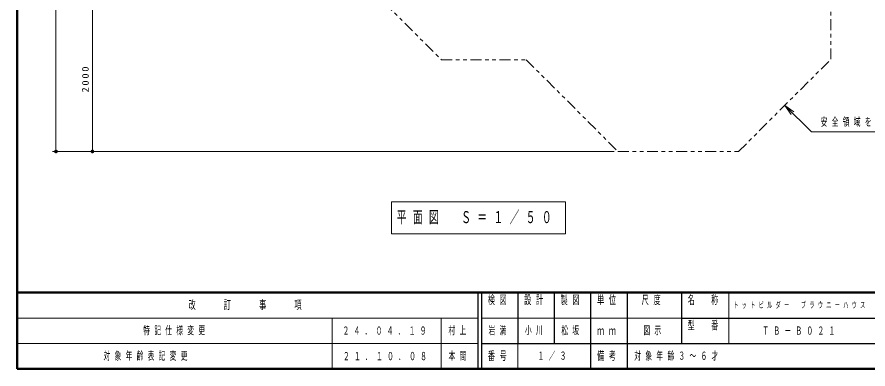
# Model space of a CAD drawing. Units: millimetres on the paper, scale 1:50. Extents: x -365 to 0, y -594 to 257.
# Drawn here: x -365 to -131.3, y 0 to 96.7 of the extents above; entities that cross this region are included whole.
import ezdxf

# ---------------------------------------------------------------- set-up
doc = ezdxf.new("R2010")
doc.units = ezdxf.units.MM
doc.linetypes.add('USER3', pattern=[8, 3, -1, 1, -1, 1, -1])
for name, color, linetype, lineweight in [('1_50', 7, 'Continuous', 25), ('NAKAMURA図枠', 7, 'Continuous', 13), ('図面情報', 7, 'Continuous', 13)]:
    doc.layers.add(name, color=color, linetype=linetype, lineweight=lineweight)
doc.styles.add('ＭＳ ゴシック', font='')
doc.styles.get('ＭＳ ゴシック').set_extended_font_data('MS Gothic')

# ---------------------------------------------------------------- blocks, each defined once
blk = doc.blocks.new('filled_dot')
at = {"color": 0, "linetype": 'Continuous', "lineweight": -2, "const_width": 1.25}
blk.add_lwpolyline([(-0.625, 0, 1), (0.625, 0, 1)], format="xyb", close=True, dxfattribs=at)

msp = doc.modelspace()

# ---------------------------------------------------------------- linework, layer by layer
at = {"layer": '1_50', "lineweight": 13}
for p, q in [((-354.3, 59.751), (-354.3, 220.331)), ((-344.3, 59.751), (-344.3, 99.751)), ((-152.414, 69.938), (-154.182, 72.412)), ((-154.182, 72.412), (-151.707, 70.645)), ((-154.182, 72.412), (-152.06, 70.291)), ((-345.3, 59.751), (-355.3, 59.751)), ((-200.998, 59.751), (-345.3, 59.751)), ((-262.147, 45.924), (-262.147, 37.124)), ((-214.347, 45.924), (-262.147, 45.924)), ((-214.347, 37.124), (-214.347, 45.924)), ((-262.147, 37.124), (-214.347, 37.124))]:
    msp.add_line(p, q, dxfattribs=at)
at = {"layer": '1_50', "linetype": 'USER3', "lineweight": 13}
msp.add_lwpolyline([(-269.817, 133.731), (-269.817, 106.287), (-248.485, 84.954), (-225.201, 84.954), (-199.998, 59.751), (-166.843, 59.751), (-141.52, 85.074), (-141.52, 119.922), (-138.72, 122.722), (-138.72, 168.54), (-160.512, 190.331), (-170.148, 190.331), (-170.148, 192.519), (-194.032, 216.403), (-201.584, 216.403), (-205.512, 220.331), (-250.905, 220.331), (-253.705, 217.531), (-308.978, 217.531), (-334.3, 192.208), (-334.3, 159.054), (-308.978, 133.731)], close=True, dxfattribs=at)
at = {"layer": '1_50', "lineweight": 13}
msp.add_lwpolyline([(-154.182, 72.412), (-146.876, 65.107), (-122.905, 65.107)], dxfattribs=at)
at = {"layer": 'NAKAMURA図枠', "lineweight": 50}
for p, q in [((-365, 257), (-365, 0)), ((-365, 21), (0, 21)), ((-365, 0), (0, 0))]:
    msp.add_line(p, q, dxfattribs=at)
at = {"layer": 'NAKAMURA図枠', "color": 211, "lineweight": 25}
for p, q in [((-238.5, 21), (-238.5, 0)), ((-237.5, 21), (-237.5, 0)), ((-227.5, 21), (-227.5, 7)), ((-217.5, 21), (-217.5, 7)), ((-207.5, 21), (-207.5, 0)), ((-197.5, 21), (-197.5, 7)), ((-182.5, 21), (-182.5, 7)), ((-182.5, 14), (-70, 14)), ((-237.5, 7), (0, 7))]:
    msp.add_line(p, q, dxfattribs=at)
at = {"layer": 'NAKAMURA図枠'}
for p, q in [((-169.5, 21), (-169.5, 7)), ((-365, 14), (-238.5, 14)), ((-278.5, 14), (-278.5, 0)), ((-248.5, 14), (-248.5, 0)), ((-237.5, 14), (-182.5, 14)), ((-365, 7), (-238.5, 7)), ((-227.5, 7), (-227.5, 0))]:
    msp.add_line(p, q, dxfattribs=at)
at = {"layer": 'NAKAMURA図枠', "lineweight": 25}
msp.add_line((-197.5, 7), (-197.5, 0), dxfattribs=at)

# ---------------------------------------------------------------- block references
at = {"layer": '1_50', "lineweight": 13, "xscale": 0.4, "yscale": 0.4, "rotation": 90}
for p in [(-354.3, 59.751), (-344.3, 59.751)]:
    msp.add_blockref('filled_dot', p, dxfattribs=at)

# ---------------------------------------------------------------- texts
at = {"layer": '1_50', "insert": (-345.3, 79.751), "char_height": 1.833, "attachment_point": 8, "rotation": 90, "style": 'ＭＳ ゴシック'}
msp.add_mtext('\\T1.33;\\W1.15;2000', dxfattribs=at)
at = {"layer": '1_50', "attachment_point": 4, "style": 'ＭＳ ゴシック'}
for s, insert, char_height in [('\\T1.64;\\W0.6;安全領域を示す', (-144.321, 67.757), 2.199), ('\\T1.64;\\W0.6;平面図\u3000Ｓ＝１／５０', (-260.747, 41.524), 3.299)]:
    msp.add_mtext(s, dxfattribs=dict(at, insert=insert, char_height=char_height))
at = {"layer": 'NAKAMURA図枠', "color": 4, "char_height": 2.346, "style": 'ＭＳ ゴシック'}
for s, insert, attachment_point in [('\\T1.64;\\W0.6;改\u3000\u3000訂\u3000\u3000事\u3000\u3000項', (-301.75, 17.5), 5), ('\\T1.64;\\W0.6;検図', (-232.5, 20.167), 2), ('\\T1.64;\\W0.6;設計', (-222.5, 20.167), 2), ('\\T1.64;\\W0.6;製図', (-212.5, 20.167), 2), ('\\T1.64;\\W0.6;単位', (-202.5, 20.167), 2), ('\\T1.64;\\W0.6;尺度', (-190.25, 20.167), 2), ('\\T1.64;\\W0.6;名\u3000称', (-176, 20.167), 2), ('\\T1.64;\\W0.6;型\u3000番', (-176, 13.167), 2), ('\\T1.64;\\W0.6;ｍｍ', (-202.5, 10.5), 5), ('\\T1.64;\\W0.6;番号', (-232.5, 3.5), 5), ('\\T1.64;\\W0.6;備考', (-202.5, 3.5), 5)]:
    msp.add_mtext(s, dxfattribs=dict(at, insert=insert, attachment_point=attachment_point))
at = {"layer": '図面情報', "style": 'ＭＳ ゴシック'}
for s, insert, char_height, attachment_point in [('\\T1.64;\\W0.6;トットビルダー\u3000ブラウニーハウス', (-149.75, 17.5), 1.686, 5), ('\\T1.64;\\W0.6;特記仕様変更', (-321.25, 10.5), 2.199, 5), ('\\T1.64;\\W0.6;村上', (-243.5, 10.5), 2.199, 5), ('\\T1.64;\\W0.6;岩満', (-232.5, 10.5), 2.199, 5), ('\\T1.64;\\W0.6;小川', (-222.5, 10.5), 2.199, 5), ('\\T1.64;\\W0.6;松坂', (-212.5, 10.5), 2.199, 5), ('\\T1.64;\\W0.6;図示', (-193, 10.5), 2.199, 4), ('\\T1.64;\\W0.6;２４．０４．１９', (-263.5, 10.5), 2.199, 5), ('\\T1.64;\\W0.6;ＴＢ－Ｂ０２１', (-149.75, 10.5), 2.199, 5), ('\\T1.64;\\W0.6;対象年齢表記変更', (-341.25, 3.5), 2.199, 4), ('\\T1.64;\\W0.6;本間', (-246.5, 3.5), 2.199, 4), ('\\T1.64;\\W0.6;１／３', (-217.5, 3.5), 2.199, 5), ('\\T1.64;\\W0.6;対象年齢３～６才', (-195.5, 3.5), 2.199, 4), ('\\T1.64;\\W0.6;２１．１０．０８', (-275.5, 3.5), 2.199, 4)]:
    msp.add_mtext(s, dxfattribs=dict(at, insert=insert, char_height=char_height, attachment_point=attachment_point))

doc.saveas('drawing.dxf')
